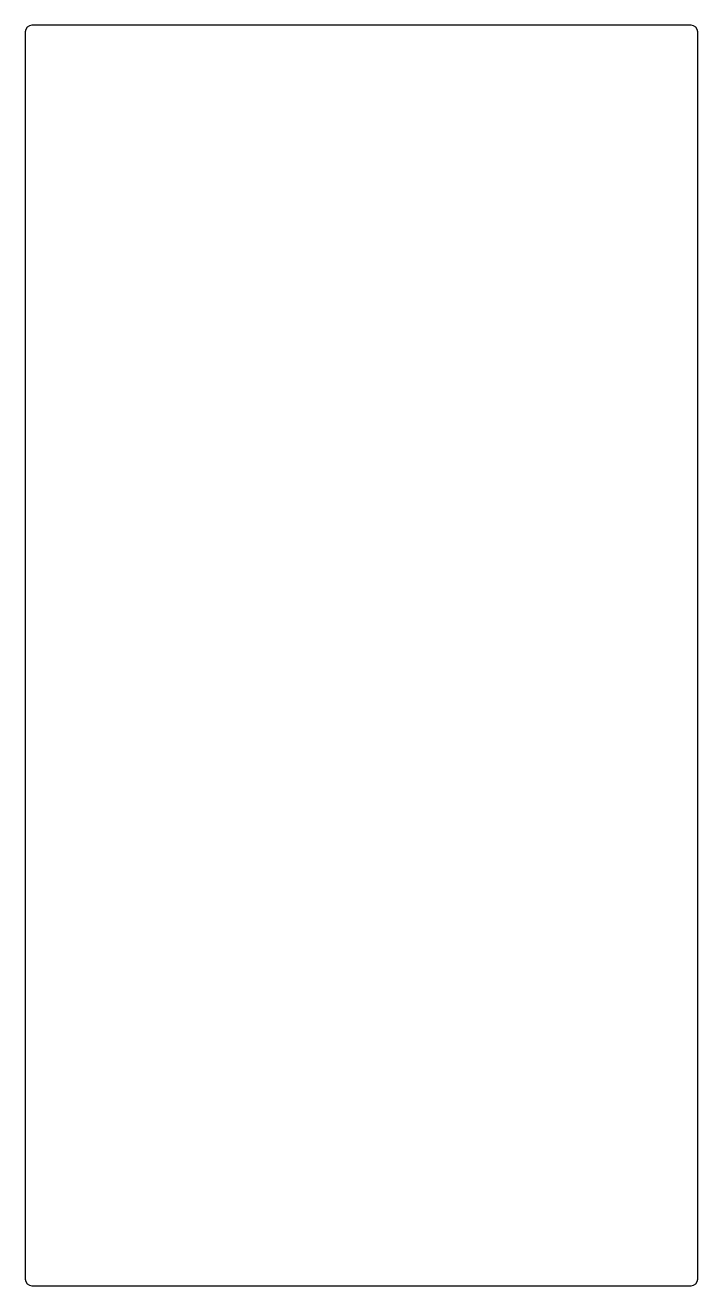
# Model space of a CAD drawing. Header units: millimetres. Extents: x 0 to 398, y 0 to 746.
import ezdxf

# ---------------------------------------------------------------- set-up
doc = ezdxf.new("R2010")
doc.units = ezdxf.units.MM

msp = doc.modelspace()

# ---------------------------------------------------------------- linework, layer by layer
for p, q in [((394, 746.35, 1.5), (4, 746.35, 1.5)), ((0, 742.35, 1.5), (0, 4, 1.5)), ((398, 4, 1.5), (398, 742.35, 1.5)), ((4, 0, 1.5), (394, 0, 1.5))]:
    msp.add_line(p, q)
for centre, start, end in [((4, 742.35, 1.5), 90, 180), ((394, 742.35, 1.5), 0, 90), ((4, 4, 1.5), -180, -90), ((394, 4, 1.5), 270, 360)]:
    msp.add_arc(centre, 4, start, end)

doc.saveas('drawing.dxf')
